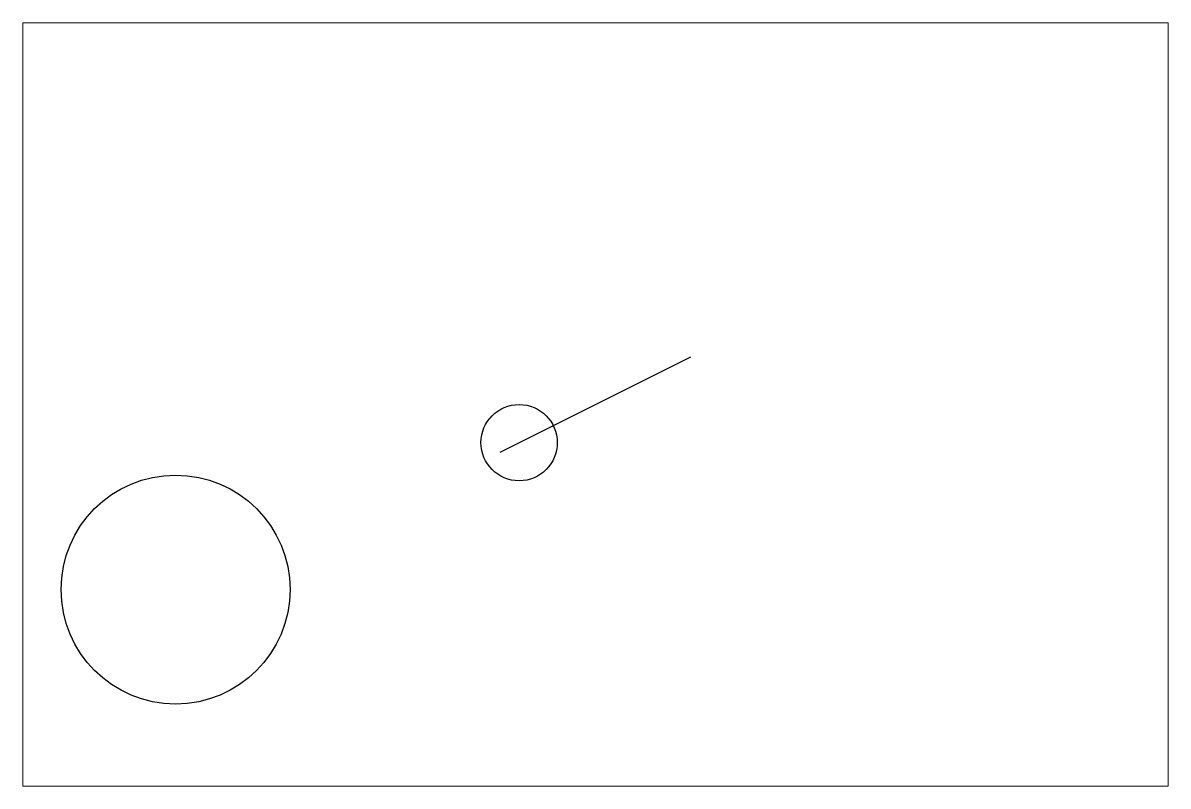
# Paper-space layout 'Plan' of a CAD drawing. Header units: metres. Extents: x 60 to 360, y 48 to 248.
# The model-space entities are those that its viewports show. They can reach past a viewport. Long polylines and large blocks are cut down to what shows.
import ezdxf

# ---------------------------------------------------------------- set-up
doc = ezdxf.new("R2010")
doc.units = ezdxf.units.M
doc.layers.add('Walls', color=1, linetype='Continuous')

msp = doc.modelspace()

# ---------------------------------------------------------------- linework, layer by layer
msp.add_line((0, 0), (100, 50))
at = {"layer": 'Walls'}
msp.add_circle((10, 5), 20, dxfattribs=at)

psp = doc.layouts.new('Plan')

# ---------------------------------------------------------------- linework, layer by layer
psp.add_circle((100, 100), 30)

# ---------------------------------------------------------------- viewports
at = {"layer": 'VIEWPORTS'}
psp.add_viewport(center=(210, 148.5), size=(300, 200), view_center_point=(50, 25), view_height=400, dxfattribs=at)

doc.saveas('drawing.dxf')
